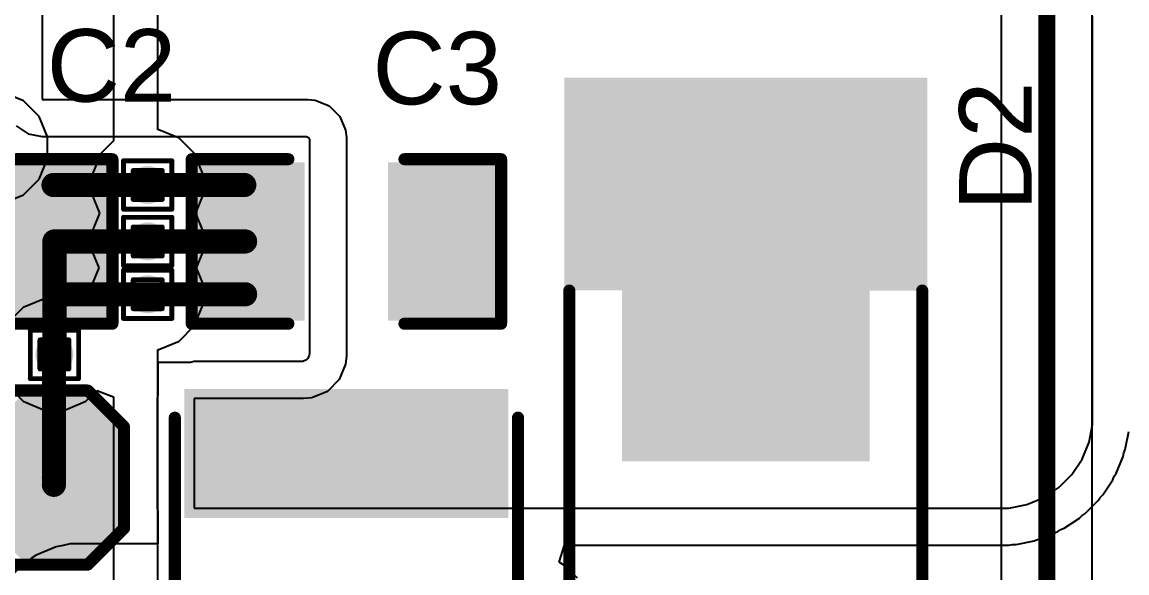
# Model space of a CAD drawing. Header units: inches. Extents: x -12 to 5357, y -8 to 5291.
# Drawn here: x 8.72 to 20.32, y 34.23 to 40.02 of the extents above; entities that cross this region are included whole.
import ezdxf

# ---------------------------------------------------------------- set-up
doc = ezdxf.new("R2010")
doc.units = ezdxf.units.IN
for name, color, linetype in [('Bottom Layer', 5, 'Continuous'), ('Drill Drawing', 1, 'Continuous'), ('Ground', 16, 'Continuous'), ('Power', 76, 'Continuous'), ('Top Layer', 1, 'Continuous'), ('Top Overlay', 2, 'Continuous'), ('Top Paste', 8, 'Continuous'), ('Top Solder', 216, 'Continuous'), ('Via Holes', 16, 'Continuous')]:
    doc.layers.add(name, color=color, linetype=linetype)
doc.styles.add('Arial', font='', dxfattribs={"height": 0.2})
doc.styles.get('Arial').set_extended_font_data('Arial')

# ---------------------------------------------------------------- blocks, each defined once
blk = doc.blocks.new('SMB__10')
at = {"layer": 'Top Layer'}
for points in [[(-3.7, -1.2), (-3.7, 1.2), (-0.9, 1.2), (-0.9, -1.2)], [(0.9, -1.2), (0.9, 1.2), (3.7, 1.2), (3.7, -1.2)]]:
    blk.add_hatch(color=1, dxfattribs=at).paths.add_polyline_path(points)
at = {"layer": 'Top Overlay'}
for points in [[(2.593, 1.245), (4.828, 1.245), (4.828, 1.905), (2.593, 1.905)], [(3.734, -1.65), (4.826, -1.65), (4.826, 1.347), (3.734, 1.347)], [(2.591, -1.906), (4.826, -1.906), (4.826, -1.246), (2.591, -1.246)]]:
    blk.add_hatch(color=2, dxfattribs=at).paths.add_polyline_path(points)
at = {"layer": 'Top Paste'}
for points in [[(-3.7, -1.2), (-3.7, 1.2), (-0.9, 1.2), (-0.9, -1.2)], [(0.9, -1.2), (0.9, 1.2), (3.7, 1.2), (3.7, -1.2)]]:
    blk.add_hatch(color=8, dxfattribs=at).paths.add_polyline_path(points)
at = {"layer": 'Top Solder'}
for points in [[(-3.802, -1.302), (-3.802, 1.302), (-0.798, 1.302), (-0.798, -1.302)], [(0.798, -1.302), (0.798, 1.302), (3.802, 1.302), (3.802, -1.302)]]:
    blk.add_hatch(color=216, dxfattribs=at).paths.add_polyline_path(points)
at = {"layer": 'Top Overlay'}
for points in [[(-2.21, 1.854, 0.127, 0.127, 0), (2.591, 1.854, 0.127, 0.127, 0)], [(-2.21, 1.854, 0.127, 0.127, 0), (-2.21, 1.397, 0.127, 0.127, 0)], [(-2.21, -1.397, 0.127, 0.127, 0), (-2.21, -1.854, 0.127, 0.127, 0)], [(-2.21, -1.854, 0.127, 0.127, 0), (2.591, -1.854, 0.127, 0.127, 0)]]:
    blk.add_lwpolyline(points, format="xyseb", dxfattribs=at)
for points in [[(-2.242, 1.854, 0.0635, 0.0635, 1), (-2.178, 1.854, 0.0635, 0.0635, 1)], [(-2.242, 1.854, 0.0635, 0.0635, 1), (-2.178, 1.854, 0.0635, 0.0635, 1)], [(2.559, 1.854, 0.0635, 0.0635, 1), (2.623, 1.854, 0.0635, 0.0635, 1)], [(-2.242, 1.397, 0.0635, 0.0635, 1), (-2.178, 1.397, 0.0635, 0.0635, 1)], [(-2.242, -1.397, 0.0635, 0.0635, 1), (-2.178, -1.397, 0.0635, 0.0635, 1)], [(-2.242, -1.854, 0.0635, 0.0635, 1), (-2.178, -1.854, 0.0635, 0.0635, 1)], [(-2.242, -1.854, 0.0635, 0.0635, 1), (-2.178, -1.854, 0.0635, 0.0635, 1)], [(2.559, -1.854, 0.0635, 0.0635, 1), (2.623, -1.854, 0.0635, 0.0635, 1)]]:
    blk.add_lwpolyline(points, format="xyseb", close=True, dxfattribs=at)
blk = doc.blocks.new('2_T____P___22')
at = {"layer": 'Top Layer'}
for points in [[(0.286, 0.762), (-0.286, 0.762), (-0.571, 0.476), (-0.571, -0.476), (-0.286, -0.762), (0.286, -0.762), (0.571, -0.476), (0.571, 0.476)], [(2.286, 0.762), (1.714, 0.762), (1.429, 0.476), (1.429, -0.476), (1.714, -0.762), (2.286, -0.762), (2.572, -0.476), (2.572, 0.476)]]:
    blk.add_hatch(color=1, dxfattribs=at).paths.add_polyline_path(points)
at = {"layer": 'Top Paste'}
for points in [[(0.286, 0.762), (-0.286, 0.762), (-0.571, 0.476), (-0.571, -0.476), (-0.286, -0.762), (0.286, -0.762), (0.571, -0.476), (0.571, 0.476)], [(2.286, 0.762), (1.714, 0.762), (1.429, 0.476), (1.429, -0.476), (1.714, -0.762), (2.286, -0.762), (2.572, -0.476), (2.572, 0.476)]]:
    blk.add_hatch(color=8, dxfattribs=at).paths.add_polyline_path(points)
at = {"layer": 'Top Solder'}
for points in [[(0.337, 0.864), (-0.337, 0.864), (-0.673, 0.527), (-0.673, -0.527), (-0.337, -0.864), (0.337, -0.864), (0.673, -0.527), (0.673, 0.527)], [(2.337, 0.864), (1.663, 0.864), (1.327, 0.527), (1.327, -0.527), (1.663, -0.864), (2.337, -0.864), (2.673, -0.527), (2.673, 0.527)]]:
    blk.add_hatch(color=216, dxfattribs=at).paths.add_polyline_path(points)
at = {"layer": 'Top Overlay'}
for points in [[(-0.737, 0.533, 0.127, 0.127, 0), (-0.356, 0.914, 0.127, 0.127, 0)], [(-0.356, 0.914, 0.127, 0.127, 0), (2.356, 0.914, 0.127, 0.127, 0)], [(2.356, 0.914, 0.127, 0.127, 0), (2.737, 0.533, 0.127, 0.127, 0)], [(-0.737, -0.533, 0.127, 0.127, 0), (-0.737, 0.533, 0.127, 0.127, 0)], [(2.737, 0.533, 0.127, 0.127, 0), (2.737, -0.533, 0.127, 0.127, 0)], [(-0.737, -0.533, 0.127, 0.127, 0), (-0.356, -0.914, 0.127, 0.127, 0)], [(2.356, -0.914, 0.127, 0.127, 0), (2.737, -0.533, 0.127, 0.127, 0)], [(-0.356, -0.914, 0.127, 0.127, 0), (2.356, -0.914, 0.127, 0.127, 0)]]:
    blk.add_lwpolyline(points, format="xyseb", dxfattribs=at)
for points in [[(-0.387, 0.914, 0.0635, 0.0635, 1), (-0.324, 0.914, 0.0635, 0.0635, 1)], [(-0.387, 0.914, 0.0635, 0.0635, 1), (-0.324, 0.914, 0.0635, 0.0635, 1)], [(2.324, 0.914, 0.0635, 0.0635, 1), (2.387, 0.914, 0.0635, 0.0635, 1)], [(2.324, 0.914, 0.0635, 0.0635, 1), (2.387, 0.914, 0.0635, 0.0635, 1)], [(-0.768, 0.533, 0.0635, 0.0635, 1), (-0.705, 0.533, 0.0635, 0.0635, 1)], [(-0.768, 0.533, 0.0635, 0.0635, 1), (-0.705, 0.533, 0.0635, 0.0635, 1)], [(2.705, 0.533, 0.0635, 0.0635, 1), (2.768, 0.533, 0.0635, 0.0635, 1)], [(2.705, 0.533, 0.0635, 0.0635, 1), (2.768, 0.533, 0.0635, 0.0635, 1)], [(-0.768, -0.533, 0.0635, 0.0635, 1), (-0.705, -0.533, 0.0635, 0.0635, 1)], [(-0.768, -0.533, 0.0635, 0.0635, 1), (-0.705, -0.533, 0.0635, 0.0635, 1)], [(2.705, -0.533, 0.0635, 0.0635, 1), (2.768, -0.533, 0.0635, 0.0635, 1)], [(2.705, -0.533, 0.0635, 0.0635, 1), (2.768, -0.533, 0.0635, 0.0635, 1)], [(-0.387, -0.914, 0.0635, 0.0635, 1), (-0.324, -0.914, 0.0635, 0.0635, 1)], [(-0.387, -0.914, 0.0635, 0.0635, 1), (-0.324, -0.914, 0.0635, 0.0635, 1)], [(2.324, -0.914, 0.0635, 0.0635, 1), (2.387, -0.914, 0.0635, 0.0635, 1)], [(2.324, -0.914, 0.0635, 0.0635, 1), (2.387, -0.914, 0.0635, 0.0635, 1)]]:
    blk.add_lwpolyline(points, format="xyseb", close=True, dxfattribs=at)
blk = doc.blocks.new('FUSE_1210_76')
at = {"layer": 'Top Layer'}
for points in [[(-1.915, 1.6), (-0.765, 1.6), (-0.765, -1.6), (-1.915, -1.6)], [(0.765, 1.6), (1.915, 1.6), (1.915, -1.6), (0.765, -1.6)]]:
    blk.add_hatch(color=1, dxfattribs=at).paths.add_polyline_path(points)
at = {"layer": 'Top Paste'}
for points in [[(-1.915, 1.6), (-0.765, 1.6), (-0.765, -1.6), (-1.915, -1.6)], [(0.765, 1.6), (1.915, 1.6), (1.915, -1.6), (0.765, -1.6)]]:
    blk.add_hatch(color=8, dxfattribs=at).paths.add_polyline_path(points)
at = {"layer": 'Top Solder'}
for points in [[(-2.017, 1.702), (-0.663, 1.702), (-0.663, -1.702), (-2.017, -1.702)], [(0.663, 1.702), (2.017, 1.702), (2.017, -1.702), (0.663, -1.702)]]:
    blk.add_hatch(color=216, dxfattribs=at).paths.add_polyline_path(points)
at = {"layer": 'Top Overlay'}
for points in [[(-1.715, 1.803, 0.127, 0.127, 0), (1.715, 1.803, 0.127, 0.127, 0)], [(-1.715, -1.803, 0.127, 0.127, 0), (1.715, -1.803, 0.127, 0.127, 0)]]:
    blk.add_lwpolyline(points, format="xyseb", dxfattribs=at)
for points in [[(-1.747, 1.803, 0.0635, 0.0635, 1), (-1.683, 1.803, 0.0635, 0.0635, 1)], [(1.683, 1.803, 0.0635, 0.0635, 1), (1.747, 1.803, 0.0635, 0.0635, 1)], [(-1.747, -1.803, 0.0635, 0.0635, 1), (-1.683, -1.803, 0.0635, 0.0635, 1)], [(1.683, -1.803, 0.0635, 0.0635, 1), (1.747, -1.803, 0.0635, 0.0635, 1)]]:
    blk.add_lwpolyline(points, format="xyseb", close=True, dxfattribs=at)
blk = doc.blocks.new('C___0805_122')
at = {"layer": 'Top Layer'}
for points in [[(-1.524, 0.762), (-0.508, 0.762), (-0.508, -0.762), (-1.524, -0.762)], [(0.508, 0.762), (1.524, 0.762), (1.524, -0.762), (0.508, -0.762)]]:
    blk.add_hatch(color=1, dxfattribs=at).paths.add_polyline_path(points)
at = {"layer": 'Top Paste'}
for points in [[(-1.524, 0.762), (-0.508, 0.762), (-0.508, -0.762), (-1.524, -0.762)], [(0.508, 0.762), (1.524, 0.762), (1.524, -0.762), (0.508, -0.762)]]:
    blk.add_hatch(color=8, dxfattribs=at).paths.add_polyline_path(points)
at = {"layer": 'Top Solder'}
for points in [[(-1.594, 0.832), (-0.438, 0.832), (-0.438, -0.832), (-1.594, -0.832)], [(0.438, 0.832), (1.594, 0.832), (1.594, -0.832), (0.438, -0.832)]]:
    blk.add_hatch(color=216, dxfattribs=at).paths.add_polyline_path(points)
at = {"layer": 'Top Overlay'}
for points in [[(-1.626, 0.864, 0.127, 0.127, 0), (-1.626, -0.864, 0.127, 0.127, 0)], [(-1.626, 0.864, 0.127, 0.127, 0), (-0.61, 0.864, 0.127, 0.127, 0)], [(0.61, 0.864, 0.127, 0.127, 0), (1.626, 0.864, 0.127, 0.127, 0)], [(1.626, -0.864, 0.127, 0.127, 0), (1.626, 0.864, 0.127, 0.127, 0)], [(-1.626, -0.864, 0.127, 0.127, 0), (-0.61, -0.864, 0.127, 0.127, 0)], [(0.61, -0.864, 0.127, 0.127, 0), (1.626, -0.864, 0.127, 0.127, 0)]]:
    blk.add_lwpolyline(points, format="xyseb", dxfattribs=at)
for points in [[(-1.657, 0.864, 0.0635, 0.0635, 1), (-1.594, 0.864, 0.0635, 0.0635, 1)], [(-1.657, 0.864, 0.0635, 0.0635, 1), (-1.594, 0.864, 0.0635, 0.0635, 1)], [(-0.641, 0.864, 0.0635, 0.0635, 1), (-0.578, 0.864, 0.0635, 0.0635, 1)], [(0.578, 0.864, 0.0635, 0.0635, 1), (0.641, 0.864, 0.0635, 0.0635, 1)], [(1.594, 0.864, 0.0635, 0.0635, 1), (1.657, 0.864, 0.0635, 0.0635, 1)], [(1.594, 0.864, 0.0635, 0.0635, 1), (1.657, 0.864, 0.0635, 0.0635, 1)], [(-1.657, -0.864, 0.0635, 0.0635, 1), (-1.594, -0.864, 0.0635, 0.0635, 1)], [(-1.657, -0.864, 0.0635, 0.0635, 1), (-1.594, -0.864, 0.0635, 0.0635, 1)], [(-0.641, -0.864, 0.0635, 0.0635, 1), (-0.578, -0.864, 0.0635, 0.0635, 1)], [(0.578, -0.864, 0.0635, 0.0635, 1), (0.641, -0.864, 0.0635, 0.0635, 1)], [(1.594, -0.864, 0.0635, 0.0635, 1), (1.657, -0.864, 0.0635, 0.0635, 1)], [(1.594, -0.864, 0.0635, 0.0635, 1), (1.657, -0.864, 0.0635, 0.0635, 1)]]:
    blk.add_lwpolyline(points, format="xyseb", close=True, dxfattribs=at)
blk = doc.blocks.new('C___0805_124')
at = {"layer": 'Top Layer'}
for points in [[(-1.524, 0.762), (-0.508, 0.762), (-0.508, -0.762), (-1.524, -0.762)], [(0.508, 0.762), (1.524, 0.762), (1.524, -0.762), (0.508, -0.762)]]:
    blk.add_hatch(color=1, dxfattribs=at).paths.add_polyline_path(points)
at = {"layer": 'Top Paste'}
for points in [[(-1.524, 0.762), (-0.508, 0.762), (-0.508, -0.762), (-1.524, -0.762)], [(0.508, 0.762), (1.524, 0.762), (1.524, -0.762), (0.508, -0.762)]]:
    blk.add_hatch(color=8, dxfattribs=at).paths.add_polyline_path(points)
at = {"layer": 'Top Solder'}
for points in [[(-1.594, 0.832), (-0.438, 0.832), (-0.438, -0.832), (-1.594, -0.832)], [(0.438, 0.832), (1.594, 0.832), (1.594, -0.832), (0.438, -0.832)]]:
    blk.add_hatch(color=216, dxfattribs=at).paths.add_polyline_path(points)
at = {"layer": 'Top Overlay'}
for points in [[(-1.626, 0.864, 0.127, 0.127, 0), (-1.626, -0.864, 0.127, 0.127, 0)], [(-0.61, 0.864, 0.127, 0.127, 0), (-1.626, 0.864, 0.127, 0.127, 0)], [(1.626, 0.864, 0.127, 0.127, 0), (0.61, 0.864, 0.127, 0.127, 0)], [(1.626, 0.864, 0.127, 0.127, 0), (1.626, -0.864, 0.127, 0.127, 0)], [(-0.61, -0.864, 0.127, 0.127, 0), (-1.626, -0.864, 0.127, 0.127, 0)], [(1.626, -0.864, 0.127, 0.127, 0), (0.61, -0.864, 0.127, 0.127, 0)]]:
    blk.add_lwpolyline(points, format="xyseb", dxfattribs=at)
for points in [[(-1.657, 0.864, 0.0635, 0.0635, 1), (-1.594, 0.864, 0.0635, 0.0635, 1)], [(-1.657, 0.864, 0.0635, 0.0635, 1), (-1.594, 0.864, 0.0635, 0.0635, 1)], [(-0.641, 0.864, 0.0635, 0.0635, 1), (-0.578, 0.864, 0.0635, 0.0635, 1)], [(0.578, 0.864, 0.0635, 0.0635, 1), (0.641, 0.864, 0.0635, 0.0635, 1)], [(1.594, 0.864, 0.0635, 0.0635, 1), (1.657, 0.864, 0.0635, 0.0635, 1)], [(1.594, 0.864, 0.0635, 0.0635, 1), (1.657, 0.864, 0.0635, 0.0635, 1)], [(-1.657, -0.864, 0.0635, 0.0635, 1), (-1.594, -0.864, 0.0635, 0.0635, 1)], [(-1.657, -0.864, 0.0635, 0.0635, 1), (-1.594, -0.864, 0.0635, 0.0635, 1)], [(-0.641, -0.864, 0.0635, 0.0635, 1), (-0.578, -0.864, 0.0635, 0.0635, 1)], [(0.578, -0.864, 0.0635, 0.0635, 1), (0.641, -0.864, 0.0635, 0.0635, 1)], [(1.594, -0.864, 0.0635, 0.0635, 1), (1.657, -0.864, 0.0635, 0.0635, 1)], [(1.594, -0.864, 0.0635, 0.0635, 1), (1.657, -0.864, 0.0635, 0.0635, 1)]]:
    blk.add_lwpolyline(points, format="xyseb", close=True, dxfattribs=at)

msp = doc.modelspace()

# ---------------------------------------------------------------- hatches: boundary and pattern name
at = {"layer": 'Bottom Layer'}
h = msp.add_hatch(color=5, dxfattribs=at)
edge = h.paths.add_edge_path()
edge.add_arc((10.036, 38.308), 0.2, 0, 360)
h = msp.add_hatch(color=5, dxfattribs=at)
edge = h.paths.add_edge_path()
edge.add_arc((10.036, 37.715), 0.2, 0, 360)
h = msp.add_hatch(color=5, dxfattribs=at)
edge = h.paths.add_edge_path()
edge.add_arc((10.036, 37.16), 0.2, 0, 360)
h = msp.add_hatch(color=5, dxfattribs=at)
edge = h.paths.add_edge_path()
edge.add_arc((9.056, 36.528), 0.2, 0, 360)
at = {"layer": 'Ground'}
h = msp.add_hatch(color=16, dxfattribs=at)
edge = h.paths.add_edge_path()
edge.add_arc((10.036, 38.308), 0.2, 0, 360)
h = msp.add_hatch(color=16, dxfattribs=at)
edge = h.paths.add_edge_path()
edge.add_arc((10.036, 37.715), 0.2, 0, 360)
h = msp.add_hatch(color=16, dxfattribs=at)
edge = h.paths.add_edge_path()
edge.add_arc((10.036, 37.16), 0.2, 0, 360)
h = msp.add_hatch(color=16, dxfattribs=at)
edge = h.paths.add_edge_path()
edge.add_arc((9.056, 36.528), 0.2, 0, 360)
at = {"layer": 'Power'}
h = msp.add_hatch(color=76, dxfattribs=at)
edge = h.paths.add_edge_path()
edge.add_arc((10.036, 38.308), 0.2, 0, 360)
h = msp.add_hatch(color=76, dxfattribs=at)
edge = h.paths.add_edge_path()
edge.add_arc((10.036, 37.715), 0.2, 0, 360)
h = msp.add_hatch(color=76, dxfattribs=at)
edge = h.paths.add_edge_path()
edge.add_arc((10.036, 37.16), 0.2, 0, 360)
h = msp.add_hatch(color=76, dxfattribs=at)
edge = h.paths.add_edge_path()
edge.add_arc((9.056, 36.528), 0.2, 0, 360)
at = {"layer": 'Top Layer'}
h = msp.add_hatch(color=1, dxfattribs=at)
edge = h.paths.add_edge_path()
edge.add_arc((10.036, 38.308), 0.2, 0, 360)
h = msp.add_hatch(color=1, dxfattribs=at)
edge = h.paths.add_edge_path()
edge.add_arc((10.036, 37.715), 0.2, 0, 360)
h = msp.add_hatch(color=1, dxfattribs=at)
edge = h.paths.add_edge_path()
edge.add_arc((10.036, 37.16), 0.2, 0, 360)
h = msp.add_hatch(color=1, dxfattribs=at)
edge = h.paths.add_edge_path()
edge.add_arc((9.056, 36.528), 0.2, 0, 360)
at = {"layer": 'Via Holes'}
h = msp.add_hatch(color=7, dxfattribs=at)
edge = h.paths.add_edge_path()
edge.add_arc((10.036, 38.308), 0.1, 0, 360)
h = msp.add_hatch(color=7, dxfattribs=at)
edge = h.paths.add_edge_path()
edge.add_arc((10.036, 37.715), 0.1, 0, 360)
h = msp.add_hatch(color=7, dxfattribs=at)
edge = h.paths.add_edge_path()
edge.add_arc((10.036, 37.16), 0.1, 0, 360)
h = msp.add_hatch(color=7, dxfattribs=at)
edge = h.paths.add_edge_path()
edge.add_arc((9.056, 36.528), 0.1, 0, 360)

# ---------------------------------------------------------------- linework, layer by layer
at = {"layer": 'Bottom Layer'}
for p, q in [((19.003, 49.396), (19.003, 23.514)), ((19.961, 23.631), (19.961, 49.396))]:
    msp.add_line(p, q, dxfattribs=at)
msp.add_lwpolyline([(19.482, 23.514, 0.178, 0.178, 0), (19.482, 49.396, 0.178, 0.178, 0)], format="xyseb", dxfattribs=at)
at = {"layer": 'Drill Drawing'}
for points in [[(9.782, 38.562, 0.0508, 0.0508, 0), (10.29, 38.562, 0.0508, 0.0508, 0)], [(9.782, 38.054, 0.0508, 0.0508, 0), (9.782, 38.562, 0.0508, 0.0508, 0)], [(10.29, 38.054, 0.0508, 0.0508, 0), (10.29, 38.562, 0.0508, 0.0508, 0)], [(9.884, 38.46, 0.0508, 0.0508, 0), (10.188, 38.46, 0.0508, 0.0508, 0)], [(9.884, 38.156, 0.0508, 0.0508, 0), (9.884, 38.46, 0.0508, 0.0508, 0)], [(10.188, 38.156, 0.0508, 0.0508, 0), (10.188, 38.46, 0.0508, 0.0508, 0)], [(9.782, 38.054, 0.0508, 0.0508, 0), (10.29, 38.054, 0.0508, 0.0508, 0)], [(9.884, 38.156, 0.0508, 0.0508, 0), (10.188, 38.156, 0.0508, 0.0508, 0)], [(9.782, 37.969, 0.0508, 0.0508, 0), (10.29, 37.969, 0.0508, 0.0508, 0)], [(9.782, 37.461, 0.0508, 0.0508, 0), (9.782, 37.969, 0.0508, 0.0508, 0)], [(10.29, 37.461, 0.0508, 0.0508, 0), (10.29, 37.969, 0.0508, 0.0508, 0)], [(9.884, 37.867, 0.0508, 0.0508, 0), (10.188, 37.867, 0.0508, 0.0508, 0)], [(9.884, 37.562, 0.0508, 0.0508, 0), (9.884, 37.867, 0.0508, 0.0508, 0)], [(10.188, 37.562, 0.0508, 0.0508, 0), (10.188, 37.867, 0.0508, 0.0508, 0)], [(9.884, 37.562, 0.0508, 0.0508, 0), (10.188, 37.562, 0.0508, 0.0508, 0)], [(9.782, 37.461, 0.0508, 0.0508, 0), (10.29, 37.461, 0.0508, 0.0508, 0)], [(9.782, 37.414, 0.0508, 0.0508, 0), (10.29, 37.414, 0.0508, 0.0508, 0)], [(9.782, 36.906, 0.0508, 0.0508, 0), (9.782, 37.414, 0.0508, 0.0508, 0)], [(10.29, 36.906, 0.0508, 0.0508, 0), (10.29, 37.414, 0.0508, 0.0508, 0)], [(9.884, 37.313, 0.0508, 0.0508, 0), (10.188, 37.313, 0.0508, 0.0508, 0)], [(9.884, 37.008, 0.0508, 0.0508, 0), (9.884, 37.313, 0.0508, 0.0508, 0)], [(10.188, 37.008, 0.0508, 0.0508, 0), (10.188, 37.313, 0.0508, 0.0508, 0)], [(9.884, 37.008, 0.0508, 0.0508, 0), (10.188, 37.008, 0.0508, 0.0508, 0)], [(9.782, 36.906, 0.0508, 0.0508, 0), (10.29, 36.906, 0.0508, 0.0508, 0)], [(8.802, 36.782, 0.0508, 0.0508, 0), (9.31, 36.782, 0.0508, 0.0508, 0)], [(8.802, 36.274, 0.0508, 0.0508, 0), (8.802, 36.782, 0.0508, 0.0508, 0)], [(9.31, 36.274, 0.0508, 0.0508, 0), (9.31, 36.782, 0.0508, 0.0508, 0)], [(8.903, 36.681, 0.0508, 0.0508, 0), (9.208, 36.681, 0.0508, 0.0508, 0)], [(8.903, 36.376, 0.0508, 0.0508, 0), (8.903, 36.681, 0.0508, 0.0508, 0)], [(9.208, 36.376, 0.0508, 0.0508, 0), (9.208, 36.681, 0.0508, 0.0508, 0)], [(8.903, 36.376, 0.0508, 0.0508, 0), (9.208, 36.376, 0.0508, 0.0508, 0)], [(8.802, 36.274, 0.0508, 0.0508, 0), (9.31, 36.274, 0.0508, 0.0508, 0)]]:
    msp.add_lwpolyline(points, format="xyseb", dxfattribs=at)
for points in [[(9.769, 38.562, 0.0254, 0.0254, 1), (9.795, 38.562, 0.0254, 0.0254, 1)], [(9.769, 38.562, 0.0254, 0.0254, 1), (9.795, 38.562, 0.0254, 0.0254, 1)], [(10.277, 38.562, 0.0254, 0.0254, 1), (10.303, 38.562, 0.0254, 0.0254, 1)], [(10.277, 38.562, 0.0254, 0.0254, 1), (10.303, 38.562, 0.0254, 0.0254, 1)], [(9.871, 38.46, 0.0254, 0.0254, 1), (9.896, 38.46, 0.0254, 0.0254, 1)], [(9.871, 38.46, 0.0254, 0.0254, 1), (9.896, 38.46, 0.0254, 0.0254, 1)], [(10.176, 38.46, 0.0254, 0.0254, 1), (10.201, 38.46, 0.0254, 0.0254, 1)], [(10.176, 38.46, 0.0254, 0.0254, 1), (10.201, 38.46, 0.0254, 0.0254, 1)], [(9.769, 38.054, 0.0254, 0.0254, 1), (9.795, 38.054, 0.0254, 0.0254, 1)], [(9.769, 38.054, 0.0254, 0.0254, 1), (9.795, 38.054, 0.0254, 0.0254, 1)], [(9.871, 38.156, 0.0254, 0.0254, 1), (9.896, 38.156, 0.0254, 0.0254, 1)], [(9.871, 38.156, 0.0254, 0.0254, 1), (9.896, 38.156, 0.0254, 0.0254, 1)], [(10.176, 38.156, 0.0254, 0.0254, 1), (10.201, 38.156, 0.0254, 0.0254, 1)], [(10.176, 38.156, 0.0254, 0.0254, 1), (10.201, 38.156, 0.0254, 0.0254, 1)], [(10.277, 38.054, 0.0254, 0.0254, 1), (10.303, 38.054, 0.0254, 0.0254, 1)], [(10.277, 38.054, 0.0254, 0.0254, 1), (10.303, 38.054, 0.0254, 0.0254, 1)], [(9.769, 37.969, 0.0254, 0.0254, 1), (9.795, 37.969, 0.0254, 0.0254, 1)], [(9.769, 37.969, 0.0254, 0.0254, 1), (9.795, 37.969, 0.0254, 0.0254, 1)], [(10.277, 37.969, 0.0254, 0.0254, 1), (10.303, 37.969, 0.0254, 0.0254, 1)], [(10.277, 37.969, 0.0254, 0.0254, 1), (10.303, 37.969, 0.0254, 0.0254, 1)], [(9.871, 37.867, 0.0254, 0.0254, 1), (9.896, 37.867, 0.0254, 0.0254, 1)], [(9.871, 37.867, 0.0254, 0.0254, 1), (9.896, 37.867, 0.0254, 0.0254, 1)], [(10.176, 37.867, 0.0254, 0.0254, 1), (10.201, 37.867, 0.0254, 0.0254, 1)], [(10.176, 37.867, 0.0254, 0.0254, 1), (10.201, 37.867, 0.0254, 0.0254, 1)], [(9.871, 37.562, 0.0254, 0.0254, 1), (9.896, 37.562, 0.0254, 0.0254, 1)], [(9.871, 37.562, 0.0254, 0.0254, 1), (9.896, 37.562, 0.0254, 0.0254, 1)], [(10.176, 37.562, 0.0254, 0.0254, 1), (10.201, 37.562, 0.0254, 0.0254, 1)], [(10.176, 37.562, 0.0254, 0.0254, 1), (10.201, 37.562, 0.0254, 0.0254, 1)], [(9.769, 37.461, 0.0254, 0.0254, 1), (9.795, 37.461, 0.0254, 0.0254, 1)], [(9.769, 37.461, 0.0254, 0.0254, 1), (9.795, 37.461, 0.0254, 0.0254, 1)], [(9.769, 37.414, 0.0254, 0.0254, 1), (9.795, 37.414, 0.0254, 0.0254, 1)], [(9.769, 37.414, 0.0254, 0.0254, 1), (9.795, 37.414, 0.0254, 0.0254, 1)], [(10.277, 37.461, 0.0254, 0.0254, 1), (10.303, 37.461, 0.0254, 0.0254, 1)], [(10.277, 37.461, 0.0254, 0.0254, 1), (10.303, 37.461, 0.0254, 0.0254, 1)], [(10.277, 37.414, 0.0254, 0.0254, 1), (10.303, 37.414, 0.0254, 0.0254, 1)], [(10.277, 37.414, 0.0254, 0.0254, 1), (10.303, 37.414, 0.0254, 0.0254, 1)], [(9.871, 37.313, 0.0254, 0.0254, 1), (9.896, 37.313, 0.0254, 0.0254, 1)], [(9.871, 37.313, 0.0254, 0.0254, 1), (9.896, 37.313, 0.0254, 0.0254, 1)], [(10.176, 37.313, 0.0254, 0.0254, 1), (10.201, 37.313, 0.0254, 0.0254, 1)], [(10.176, 37.313, 0.0254, 0.0254, 1), (10.201, 37.313, 0.0254, 0.0254, 1)], [(9.871, 37.008, 0.0254, 0.0254, 1), (9.896, 37.008, 0.0254, 0.0254, 1)], [(9.871, 37.008, 0.0254, 0.0254, 1), (9.896, 37.008, 0.0254, 0.0254, 1)], [(10.176, 37.008, 0.0254, 0.0254, 1), (10.201, 37.008, 0.0254, 0.0254, 1)], [(10.176, 37.008, 0.0254, 0.0254, 1), (10.201, 37.008, 0.0254, 0.0254, 1)], [(9.769, 36.906, 0.0254, 0.0254, 1), (9.795, 36.906, 0.0254, 0.0254, 1)], [(9.769, 36.906, 0.0254, 0.0254, 1), (9.795, 36.906, 0.0254, 0.0254, 1)], [(10.277, 36.906, 0.0254, 0.0254, 1), (10.303, 36.906, 0.0254, 0.0254, 1)], [(10.277, 36.906, 0.0254, 0.0254, 1), (10.303, 36.906, 0.0254, 0.0254, 1)], [(8.789, 36.782, 0.0254, 0.0254, 1), (8.814, 36.782, 0.0254, 0.0254, 1)], [(8.789, 36.782, 0.0254, 0.0254, 1), (8.814, 36.782, 0.0254, 0.0254, 1)], [(9.297, 36.782, 0.0254, 0.0254, 1), (9.322, 36.782, 0.0254, 0.0254, 1)], [(9.297, 36.782, 0.0254, 0.0254, 1), (9.322, 36.782, 0.0254, 0.0254, 1)], [(8.891, 36.681, 0.0254, 0.0254, 1), (8.916, 36.681, 0.0254, 0.0254, 1)], [(8.891, 36.681, 0.0254, 0.0254, 1), (8.916, 36.681, 0.0254, 0.0254, 1)], [(9.195, 36.681, 0.0254, 0.0254, 1), (9.221, 36.681, 0.0254, 0.0254, 1)], [(9.195, 36.681, 0.0254, 0.0254, 1), (9.221, 36.681, 0.0254, 0.0254, 1)], [(8.891, 36.376, 0.0254, 0.0254, 1), (8.916, 36.376, 0.0254, 0.0254, 1)], [(8.891, 36.376, 0.0254, 0.0254, 1), (8.916, 36.376, 0.0254, 0.0254, 1)], [(9.195, 36.376, 0.0254, 0.0254, 1), (9.221, 36.376, 0.0254, 0.0254, 1)], [(9.195, 36.376, 0.0254, 0.0254, 1), (9.221, 36.376, 0.0254, 0.0254, 1)], [(8.789, 36.274, 0.0254, 0.0254, 1), (8.814, 36.274, 0.0254, 0.0254, 1)], [(8.789, 36.274, 0.0254, 0.0254, 1), (8.814, 36.274, 0.0254, 0.0254, 1)], [(9.297, 36.274, 0.0254, 0.0254, 1), (9.322, 36.274, 0.0254, 0.0254, 1)], [(9.297, 36.274, 0.0254, 0.0254, 1), (9.322, 36.274, 0.0254, 0.0254, 1)]]:
    msp.add_lwpolyline(points, format="xyseb", close=True, dxfattribs=at)
at = {"layer": 'Power'}
for p, q in [((9.677, 50.177), (9.677, 38.771)), ((10.143, 38.889), (10.143, 41.177)), ((8.731, 39.191), (8.518, 39.28)), ((8.895, 39.028), (8.731, 39.191)), ((8.983, 38.814), (8.895, 39.028)), ((10.152, 38.889), (10.143, 38.889)), ((10.365, 38.801), (10.152, 38.889)), ((8.983, 38.583), (8.983, 38.814)), ((10.528, 38.637), (10.365, 38.801)), ((9.677, 38.771), (9.543, 38.637)), ((8.895, 38.369), (8.983, 38.583)), ((9.543, 38.637), (9.455, 38.424)), ((10.617, 38.424), (10.528, 38.637)), ((9.455, 38.424), (9.455, 38.193)), ((10.617, 38.193), (10.617, 38.424)), ((8.731, 38.206), (8.895, 38.369)), ((8.518, 38.118), (8.731, 38.206)), ((9.455, 38.193), (9.53, 38.011)), ((10.542, 38.011), (10.617, 38.193)), ((9.53, 38.011), (9.455, 37.83)), ((10.617, 37.83), (10.542, 38.011)), ((9.455, 37.83), (9.455, 37.599)), ((10.617, 37.599), (10.617, 37.83)), ((9.455, 37.599), (9.522, 37.438)), ((10.55, 37.438), (10.617, 37.599)), ((9.522, 37.438), (9.455, 37.276)), ((10.617, 37.276), (10.55, 37.438)), ((9.455, 37.276), (9.455, 37.183)), ((10.617, 37.045), (10.617, 37.276)), ((9.455, 37.183), (9.277, 37.065)), ((8.94, 37.109), (8.727, 37.021)), ((9.171, 37.109), (8.94, 37.109)), ((9.277, 37.065), (9.171, 37.109)), ((10.528, 36.831), (10.617, 37.045)), ((8.727, 37.021), (8.563, 36.857)), ((10.365, 36.668), (10.528, 36.831)), ((10.143, 21.516), (10.143, 36.579)), ((10.143, 36.579), (10.152, 36.579)), ((10.152, 36.579), (10.365, 36.668)), ((8.563, 36.199), (8.727, 36.036)), ((9.385, 36.036), (9.5, 36.15)), ((9.5, 36.15), (9.677, 36.082)), ((8.727, 36.036), (8.94, 35.947)), ((9.171, 35.947), (9.385, 36.036)), ((9.677, 36.082), (9.677, 15.87)), ((8.94, 35.947), (9.171, 35.947))]:
    msp.add_line(p, q, dxfattribs=at)
at = {"layer": 'Top Layer'}
for p, q in [((8.928, 40.977), (8.928, 39.205)), ((19.964, 37.946), (19.964, 40.081)), ((8.928, 39.205), (11.719, 39.205)), ((11.719, 39.205), (11.797, 39.198)), ((11.797, 39.198), (11.943, 39.139)), ((11.943, 39.139), (12.054, 39.029)), ((12.054, 39.029), (12.115, 38.884)), ((8.653, 38.93), (8.779, 38.846)), ((8.779, 38.846), (8.928, 38.816)), ((8.928, 38.816), (11.701, 38.816)), ((11.701, 38.816), (11.705, 38.816)), ((11.705, 38.816), (11.725, 38.808)), ((11.725, 38.808), (11.727, 38.806)), ((11.727, 38.806), (11.735, 38.786)), ((11.735, 38.786), (11.735, 38.786)), ((11.735, 38.786), (11.735, 36.533)), ((12.115, 38.884), (12.124, 38.806)), ((12.124, 38.806), (12.124, 38.806)), ((12.124, 38.806), (12.124, 36.514)), ((19.964, 35.89), (19.964, 37.946)), ((10.524, 36.453), (10.486, 36.445)), ((11.655, 36.453), (10.524, 36.453)), ((11.666, 36.454), (11.655, 36.453)), ((11.704, 36.47), (11.666, 36.454)), ((11.719, 36.484), (11.704, 36.47)), ((11.734, 36.522), (11.719, 36.484)), ((11.735, 36.533), (11.734, 36.522)), ((12.124, 36.514), (12.115, 36.427)), ((10.486, 36.445), (10.143, 36.445)), ((10.143, 36.445), (10.143, 36.102)), ((12.115, 36.427), (12.048, 36.264)), ((12.048, 36.264), (11.924, 36.14)), ((10.143, 36.102), (10.135, 36.064)), ((11.924, 36.14), (11.762, 36.073)), ((10.135, 36.064), (10.135, 34.914)), ((11.674, 36.064), (10.524, 36.064)), ((10.524, 36.064), (10.524, 34.914)), ((11.762, 36.073), (11.674, 36.064)), ((11.674, 36.064), (11.674, 36.064)), ((19.964, 35.794), (19.964, 35.89)), ((19.964, 35.89), (19.964, 35.89)), ((19.927, 35.606), (19.964, 35.794)), ((20.308, 35.53), (20.345, 35.718)), ((19.853, 35.428), (19.927, 35.606)), ((20.293, 35.494), (20.308, 35.53)), ((19.747, 35.268), (19.853, 35.428)), ((20.212, 35.279), (20.286, 35.457)), ((20.286, 35.457), (20.293, 35.494)), ((19.611, 35.132), (19.747, 35.268)), ((20.07, 35.052), (20.176, 35.212)), ((20.176, 35.212), (20.191, 35.248)), ((20.191, 35.248), (20.212, 35.279)), ((19.451, 35.025), (19.611, 35.132)), ((19.085, 34.914), (19.273, 34.952)), ((19.273, 34.952), (19.451, 35.025)), ((19.885, 34.858), (20.021, 34.993)), ((20.021, 34.993), (20.042, 35.025)), ((20.042, 35.025), (20.07, 35.052)), ((10.135, 34.914), (10.143, 34.877)), ((10.143, 34.877), (10.143, 34.538)), ((10.524, 34.914), (15.244, 34.914)), ((15.244, 34.914), (18.989, 34.914)), ((18.989, 34.914), (19.085, 34.914)), ((19.826, 34.809), (19.854, 34.836)), ((19.854, 34.836), (19.885, 34.858)), ((19.667, 34.702), (19.826, 34.809)), ((19.384, 34.586), (19.422, 34.593)), ((19.422, 34.593), (19.599, 34.667)), ((19.599, 34.667), (19.631, 34.688)), ((19.631, 34.688), (19.667, 34.702)), ((9.074, 34.508), (8.864, 34.421)), ((9.149, 34.523), (9.074, 34.508)), ((9.074, 34.508), (9.074, 34.508)), ((9.074, 34.508), (9.074, 34.508)), ((9.223, 34.538), (9.149, 34.523)), ((9.337, 34.538), (9.223, 34.538)), ((9.223, 34.538), (9.223, 34.538)), ((9.223, 34.538), (9.223, 34.538)), ((10.143, 34.538), (9.337, 34.538)), ((14.361, 34.348), (14.415, 34.526)), ((14.415, 34.526), (15.244, 34.526)), ((15.244, 34.526), (19.085, 34.526)), ((19.085, 34.526), (19.122, 34.533)), ((19.122, 34.533), (19.16, 34.533)), ((19.16, 34.533), (19.349, 34.571)), ((19.349, 34.571), (19.384, 34.586)), ((8.816, 34.389), (8.738, 34.337)), ((8.864, 34.421), (8.816, 34.389)), ((8.864, 34.421), (8.864, 34.421)), ((8.864, 34.421), (8.864, 34.421)), ((8.738, 34.337), (8.577, 34.176)), ((8.738, 34.337), (8.738, 34.337)), ((8.738, 34.337), (8.738, 34.337)), ((14.399, 34.322), (14.361, 34.348)), ((14.426, 34.295), (14.399, 34.322)), ((14.458, 34.274), (14.426, 34.295)), ((14.552, 34.18), (14.458, 34.274))]:
    msp.add_line(p, q, dxfattribs=at)
for points in [[(9.047, 38.308, 0.254, 0.254, 0), (10.036, 38.308, 0.254, 0.254, 0)], [(10.036, 38.308, 0.254, 0.254, 0), (11.051, 38.308, 0.254, 0.254, 0)], [(9.056, 37.715, 0.254, 0.254, 0), (10.036, 37.715, 0.254, 0.254, 0)], [(9.056, 37.16, 0.254, 0.254, 0), (9.056, 37.715, 0.254, 0.254, 0)], [(10.036, 37.715, 0.254, 0.254, 0), (11.06, 37.715, 0.254, 0.254, 0)], [(9.056, 37.16, 0.254, 0.254, 0), (10.036, 37.16, 0.254, 0.254, 0)], [(9.056, 36.528, 0.254, 0.254, 0), (9.056, 37.16, 0.254, 0.254, 0)], [(10.036, 37.16, 0.254, 0.254, 0), (11.06, 37.16, 0.254, 0.254, 0)], [(9.056, 36.427, 0.254, 0.254, 0), (9.056, 36.528, 0.254, 0.254, 0)], [(9.051, 36.427, 0.254, 0.254, 0), (9.056, 36.427, 0.254, 0.254, 0)], [(9.051, 35.235, 0.254, 0.254, 0), (9.051, 36.427, 0.254, 0.254, 0)], [(9.051, 35.159, 0.254, 0.254, 0), (9.051, 35.235, 0.254, 0.254, 0)]]:
    msp.add_lwpolyline(points, format="xyseb", dxfattribs=at)
for points in [[(8.983, 38.308, 0.127, 0.127, 1), (9.11, 38.308, 0.127, 0.127, 1)], [(9.972, 38.308, 0.127, 0.127, 1), (10.099, 38.308, 0.127, 0.127, 1)], [(9.972, 38.308, 0.127, 0.127, 1), (10.099, 38.308, 0.127, 0.127, 1)], [(10.987, 38.308, 0.127, 0.127, 1), (11.114, 38.308, 0.127, 0.127, 1)], [(8.992, 37.715, 0.127, 0.127, 1), (9.119, 37.715, 0.127, 0.127, 1)], [(8.992, 37.715, 0.127, 0.127, 1), (9.119, 37.715, 0.127, 0.127, 1)], [(9.972, 37.715, 0.127, 0.127, 1), (10.099, 37.715, 0.127, 0.127, 1)], [(9.972, 37.715, 0.127, 0.127, 1), (10.099, 37.715, 0.127, 0.127, 1)], [(10.996, 37.715, 0.127, 0.127, 1), (11.123, 37.715, 0.127, 0.127, 1)], [(8.992, 37.16, 0.127, 0.127, 1), (9.119, 37.16, 0.127, 0.127, 1)], [(8.992, 37.16, 0.127, 0.127, 1), (9.119, 37.16, 0.127, 0.127, 1)], [(8.992, 37.16, 0.127, 0.127, 1), (9.119, 37.16, 0.127, 0.127, 1)], [(9.972, 37.16, 0.127, 0.127, 1), (10.099, 37.16, 0.127, 0.127, 1)], [(9.972, 37.16, 0.127, 0.127, 1), (10.099, 37.16, 0.127, 0.127, 1)], [(10.996, 37.16, 0.127, 0.127, 1), (11.123, 37.16, 0.127, 0.127, 1)], [(8.992, 36.528, 0.127, 0.127, 1), (9.119, 36.528, 0.127, 0.127, 1)], [(8.992, 36.528, 0.127, 0.127, 1), (9.119, 36.528, 0.127, 0.127, 1)], [(8.987, 36.427, 0.127, 0.127, 1), (9.114, 36.427, 0.127, 0.127, 1)], [(8.987, 36.427, 0.127, 0.127, 1), (9.114, 36.427, 0.127, 0.127, 1)], [(8.992, 36.427, 0.127, 0.127, 1), (9.119, 36.427, 0.127, 0.127, 1)], [(8.992, 36.427, 0.127, 0.127, 1), (9.119, 36.427, 0.127, 0.127, 1)], [(8.987, 35.235, 0.127, 0.127, 1), (9.114, 35.235, 0.127, 0.127, 1)], [(8.987, 35.235, 0.127, 0.127, 1), (9.114, 35.235, 0.127, 0.127, 1)], [(8.987, 35.159, 0.127, 0.127, 1), (9.114, 35.159, 0.127, 0.127, 1)]]:
    msp.add_lwpolyline(points, format="xyseb", close=True, dxfattribs=at)

# ---------------------------------------------------------------- block references
for name, p, rotation in [('SMB__10', (16.32, 34.608), 90), ('C___0805_124', (8.04, 37.715), 180), ('FUSE_1210_76', (12.124, 34.149), 90)]:
    msp.add_blockref(name, p, dxfattribs=dict(rotation=rotation))
for name, p in [('C___0805_122', (12.124, 37.715)), ('2_T____P___22', (7.051, 35.235))]:
    msp.add_blockref(name, p)

# ---------------------------------------------------------------- texts
at = {"layer": 'Top Overlay', "style": 'Arial'}
for s, p in [('C2', (8.975, 39.183)), ('C3', (12.398, 39.155))]:
    msp.add_text(s, height=0.762, dxfattribs=at).set_placement(p)
msp.add_text('D2', height=0.762, rotation=90, dxfattribs=at).set_placement((19.324, 38.034))

doc.saveas('drawing.dxf')
